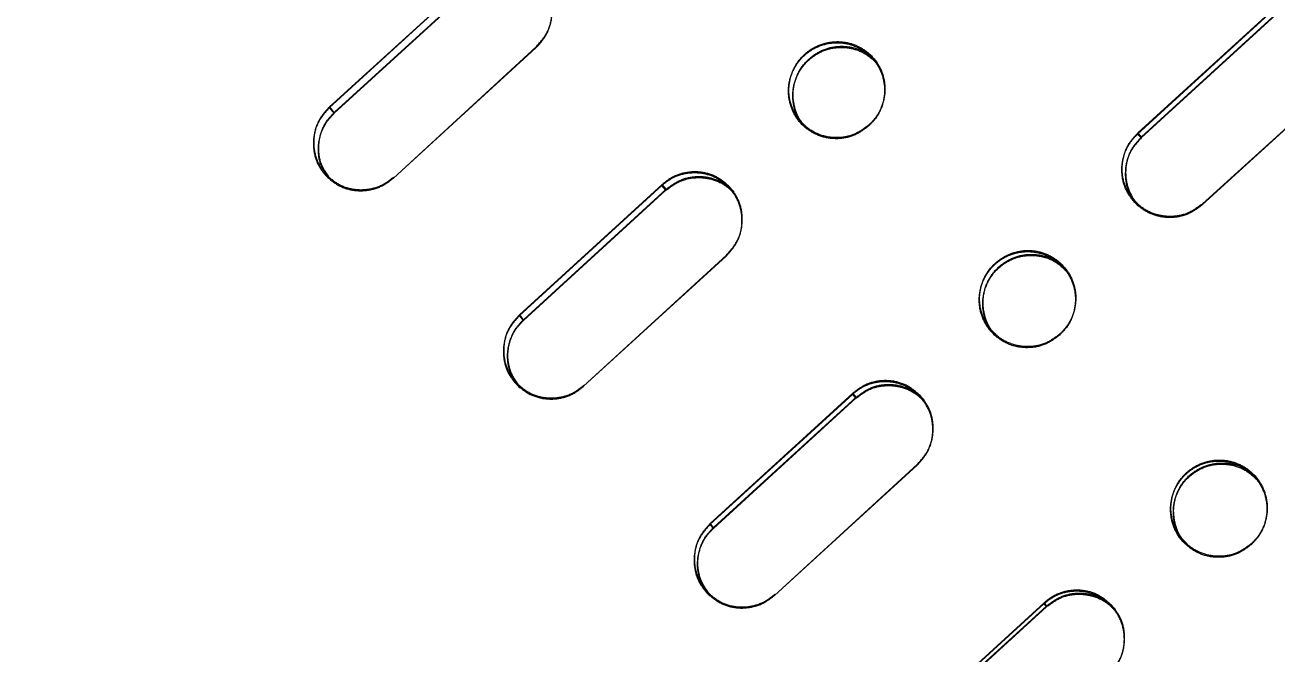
# Model space of a CAD drawing. Header units: millimetres. Extents: x -71377 to 516042, y -145869 to 441446.
# Drawn here: x 209393.3 to 209523, y 209758.6 to 209823.7 of the extents above; entities that cross this region are included whole.
import ezdxf

# ---------------------------------------------------------------- set-up
doc = ezdxf.new("R2010")
doc.units = ezdxf.units.MM
doc.header["$LTSCALE"] = 1000
doc.linetypes.add('_점선_M_', pattern=[3, 1.5, -1.5])
doc.linetypes.add('IMPORT-DASHEDX2 _4_', pattern=[152.4, 101.6, -50.8])
for name, color, linetype, lineweight in [('05', 5, 'IMPORT-DASHEDX2 _4_', 5), ('A-text-1', 3, 'Continuous', 5), ('AA_dash_M_', 7, '_점선_M_', 5), ('조경라인_dwg', 8, 'Continuous', 5)]:
    doc.layers.add(name, color=color, linetype=linetype, lineweight=lineweight)
doc.styles.add('나눔고딕_3', font='NanumGothic.ttf', dxfattribs={"height": 1400})

# ---------------------------------------------------------------- blocks, each defined once
blk = doc.blocks.new('조경라인_dwg-6847807-지반층 배치도')
at = {"layer": '05', "flags": 128}
for points in [[(209425.39, 209814.69), (209440.16, 209828.18), (209439.64, 209828.75), (209424.87, 209815.26), (209425.36, 209814.58), (209440.13, 209828.07), (209439.61, 209828.63), (209424.84, 209815.15), (209425.36, 209814.58)], [(209523.74, 209825.63), (209508.97, 209812.14), (209508.61, 209812.54), (209523.37, 209826.02), (209523.7, 209825.52), (209508.94, 209812.03), (209508.57, 209812.43), (209523.34, 209825.91), (209523.7, 209825.52)], [(209446.28, 209821.47), (209431.48, 209807.87), (209446.25, 209821.36)], [(209515.3, 209805.21), (209530.04, 209818.58), (209515.27, 209805.09)], [(209444.99, 209793.23), (209459.75, 209806.72), (209459.31, 209807.2), (209444.55, 209793.71), (209444.95, 209793.12), (209459.72, 209806.61), (209459.28, 209807.09), (209444.51, 209793.6), (209444.95, 209793.12)], [(209465.99, 209799.89), (209451.19, 209786.3), (209465.95, 209799.78)], [(209464.66, 209771.69), (209479.43, 209785.17), (209479.07, 209785.57), (209464.3, 209772.08), (209464.63, 209771.57), (209479.4, 209785.06), (209479.03, 209785.46), (209464.27, 209771.97), (209464.63, 209771.57)], [(209485.76, 209778.23), (209470.96, 209764.64), (209485.73, 209778.12)], [(209484.39, 209750.07), (209499.16, 209763.56), (209498.88, 209763.86), (209484.11, 209750.38), (209484.36, 209749.96), (209499.13, 209763.44), (209498.85, 209763.75), (209484.08, 209750.27), (209484.36, 209749.96)]]:
    blk.add_lwpolyline(points, dxfattribs=at)
at = {"layer": '05'}
for points, knots in [([(209446.25, 209821.36), (209446.63, 209821.78), (209447.39, 209822.62), (209447.92, 209824.25), (209447.91, 209825.94), (209447.42, 209827.37), (209446.85, 209828.08), (209446.62, 209828.37)], [0, 0, 0, 0, 0.214691, 0.429387, 0.644078, 0.858773, 1, 1, 1, 1]), ([(209446.28, 209821.47), (209446.66, 209821.89), (209447.42, 209822.73), (209447.95, 209824.37), (209447.94, 209826.05), (209447.45, 209827.48), (209446.88, 209828.2), (209446.65, 209828.48)], [0, 0, 0, 0, 0.214691, 0.429387, 0.644078, 0.858773, 1, 1, 1, 1]), ([(209474.18, 209813.11), (209474.04, 209813.24), (209473.49, 209813.75), (209472.97, 209815), (209472.76, 209816.66), (209473.15, 209818.33), (209474.05, 209819.78), (209475.39, 209820.85), (209477, 209821.43), (209478.69, 209821.43), (209480.3, 209820.91), (209481.12, 209820.17), (209481.51, 209819.8)], [0, 0, 0, 0, 0.036868, 0.144259, 0.251651, 0.359043, 0.466435, 0.573828, 0.68122, 0.788611, 0.896004, 1, 1, 1, 1]), ([(209474.21, 209813.22), (209474.07, 209813.35), (209473.52, 209813.86), (209473, 209815.11), (209472.79, 209816.78), (209473.18, 209818.44), (209474.08, 209819.89), (209475.42, 209820.96), (209477.03, 209821.54), (209478.72, 209821.55), (209480.34, 209821.02), (209481.15, 209820.28), (209481.55, 209819.92)], [0, 0, 0, 0, 0.036868, 0.144259, 0.251651, 0.359043, 0.466435, 0.573828, 0.68122, 0.788611, 0.896004, 1, 1, 1, 1]), ([(209474.05, 209820.57), (209474.34, 209820.83), (209475.11, 209821.39), (209476.55, 209821.91), (209478.26, 209821.92), (209479.86, 209821.37), (209481.19, 209820.32), (209482.08, 209818.88), (209482.45, 209817.22), (209482.25, 209815.54), (209481.6, 209814.18), (209480.97, 209813.52), (209480.72, 209813.27)], [0.5, 0.5, 0.5, 0.5, 0.5368857, 0.590574, 0.6442621, 0.6979511, 0.7516398, 0.805328, 0.8590165, 0.9127046, 0.966394, 1, 1, 1, 1]), ([(209474.09, 209820.69), (209474.37, 209820.95), (209475.14, 209821.51), (209476.59, 209822.02), (209478.29, 209822.03), (209479.89, 209821.48), (209481.22, 209820.43), (209482.12, 209818.99), (209482.49, 209817.33), (209482.28, 209815.65), (209481.63, 209814.29), (209481, 209813.63), (209480.76, 209813.38)], [0.5, 0.5, 0.5, 0.5, 0.5368857, 0.590574, 0.6442621, 0.6979511, 0.7516398, 0.805328, 0.8590165, 0.9127046, 0.966394, 1, 1, 1, 1]), ([(209480.72, 209813.27), (209480.27, 209812.93), (209479.37, 209812.25), (209477.69, 209811.87), (209476, 209812.03), (209474.46, 209812.75), (209473.26, 209813.94), (209472.52, 209815.46), (209472.32, 209817.15), (209472.7, 209818.81), (209473.4, 209819.93), (209473.92, 209820.46), (209474.05, 209820.57)], [0, 0, 0, 0, 0.0536882, 0.1073771, 0.1610654, 0.2147544, 0.2684431, 0.3221314, 0.3758196, 0.4295084, 0.4831969, 0.5, 0.5, 0.5, 0.5]), ([(209480.76, 209813.38), (209480.3, 209813.04), (209479.4, 209812.36), (209477.72, 209811.98), (209476.03, 209812.14), (209474.49, 209812.86), (209473.29, 209814.05), (209472.55, 209815.57), (209472.36, 209817.26), (209472.74, 209818.92), (209473.44, 209820.04), (209473.96, 209820.57), (209474.09, 209820.69)], [0, 0, 0, 0, 0.0536882, 0.1073771, 0.1610654, 0.2147544, 0.2684431, 0.3221314, 0.3758196, 0.4295084, 0.4831969, 0.5, 0.5, 0.5, 0.5]), ([(209424.84, 209815.15), (209424.46, 209814.73), (209423.7, 209813.89), (209423.17, 209812.25), (209423.18, 209810.57), (209423.67, 209809.14), (209424.24, 209808.42), (209424.47, 209808.14)], [0, 0, 0, 0, 0.214695, 0.429387, 0.644078, 0.858773, 1, 1, 1, 1]), ([(209424.87, 209815.26), (209424.49, 209814.84), (209423.74, 209814), (209423.2, 209812.37), (209423.21, 209810.68), (209423.7, 209809.25), (209424.27, 209808.54), (209424.5, 209808.25)], [0, 0, 0, 0, 0.214695, 0.429387, 0.644078, 0.858773, 1, 1, 1, 1]), ([(209424.78, 209807.9), (209424.53, 209808.24), (209423.95, 209809.04), (209423.63, 209810.58), (209423.82, 209812.26), (209424.46, 209813.64), (209425.1, 209814.31), (209425.36, 209814.58)], [0, 0, 0, 0, 0.172816, 0.398956, 0.625098, 0.851241, 1, 1, 1, 1]), ([(209424.81, 209808.01), (209424.56, 209808.36), (209423.98, 209809.15), (209423.67, 209810.7), (209423.85, 209812.37), (209424.49, 209813.76), (209425.13, 209814.43), (209425.39, 209814.69)], [0, 0, 0, 0, 0.172816, 0.398956, 0.625098, 0.851241, 1, 1, 1, 1]), ([(209508.23, 209805.39), (209507.89, 209805.84), (209507.22, 209806.74), (209506.86, 209808.42), (209507.04, 209810.1), (209507.67, 209811.49), (209508.32, 209812.16), (209508.57, 209812.43)], [0, 0, 0, 0, 0.214692, 0.429385, 0.644078, 0.858772, 1, 1, 1, 1]), ([(209508.26, 209805.5), (209507.92, 209805.95), (209507.25, 209806.85), (209506.89, 209808.53), (209507.07, 209810.21), (209507.7, 209811.6), (209508.35, 209812.27), (209508.61, 209812.54)], [0, 0, 0, 0, 0.214692, 0.429385, 0.644078, 0.858772, 1, 1, 1, 1]), ([(209508.94, 209812.03), (209508.56, 209811.61), (209507.8, 209810.77), (209507.27, 209809.13), (209507.28, 209807.44), (209507.78, 209806), (209508.36, 209805.28), (209508.59, 209804.99)], [0, 0, 0, 0, 0.214695, 0.429386, 0.644081, 0.858773, 1, 1, 1, 1]), ([(209508.97, 209812.14), (209508.59, 209811.72), (209507.83, 209810.88), (209507.3, 209809.24), (209507.32, 209807.55), (209507.82, 209806.11), (209508.39, 209805.39), (209508.62, 209805.11)], [0, 0, 0, 0, 0.214695, 0.429386, 0.644081, 0.858773, 1, 1, 1, 1]), ([(209424.47, 209808.14), (209424.88, 209807.77), (209425.71, 209807.03), (209427.34, 209806.52), (209429.03, 209806.55), (209430.47, 209807.06), (209431.2, 209807.64), (209431.48, 209807.87)], [0, 0, 0, 0, 0.214693, 0.429385, 0.644078, 0.858772, 1, 1, 1, 1]), ([(209424.5, 209808.25), (209424.91, 209807.88), (209425.74, 209807.14), (209427.38, 209806.63), (209429.06, 209806.66), (209430.5, 209807.17), (209431.23, 209807.75), (209431.52, 209807.98)], [0, 0, 0, 0, 0.214693, 0.429385, 0.644078, 0.858772, 1, 1, 1, 1]), ([(209466.31, 209806.81), (209465.89, 209807.18), (209465.06, 209807.93), (209463.43, 209808.44), (209461.74, 209808.41), (209460.3, 209807.9), (209459.57, 209807.32), (209459.28, 209807.09)], [0, 0, 0, 0, 0.214692, 0.429384, 0.644077, 0.858772, 1, 1, 1, 1]), ([(209466.34, 209806.92), (209465.93, 209807.29), (209465.09, 209808.04), (209463.46, 209808.55), (209461.77, 209808.52), (209460.33, 209808.01), (209459.6, 209807.43), (209459.31, 209807.2)], [0, 0, 0, 0, 0.214692, 0.429384, 0.644077, 0.858772, 1, 1, 1, 1]), ([(209459.72, 209806.61), (209460.18, 209806.94), (209461.08, 209807.62), (209462.76, 209808), (209464.44, 209807.84), (209465.82, 209807.22), (209466.49, 209806.58), (209466.75, 209806.32)], [0, 0, 0, 0, 0.214692, 0.429386, 0.644078, 0.858773, 1, 1, 1, 1]), ([(209459.75, 209806.72), (209460.21, 209807.06), (209461.11, 209807.73), (209462.79, 209808.11), (209464.47, 209807.95), (209465.85, 209807.33), (209466.52, 209806.69), (209466.78, 209806.44)], [0, 0, 0, 0, 0.214692, 0.429386, 0.644078, 0.858773, 1, 1, 1, 1]), ([(209465.95, 209799.78), (209466.33, 209800.2), (209467.09, 209801.04), (209467.62, 209802.68), (209467.61, 209804.37), (209467.11, 209805.8), (209466.54, 209806.52), (209466.31, 209806.81)], [0, 0, 0, 0, 0.214691, 0.429386, 0.644078, 0.858772, 1, 1, 1, 1]), ([(209465.99, 209799.89), (209466.36, 209800.31), (209467.12, 209801.15), (209467.65, 209802.79), (209467.64, 209804.48), (209467.14, 209805.91), (209466.57, 209806.63), (209466.34, 209806.92)], [0, 0, 0, 0, 0.214691, 0.429386, 0.644078, 0.858772, 1, 1, 1, 1]), ([(209515.27, 209805.09), (209514.82, 209804.76), (209513.91, 209804.08), (209512.23, 209803.7), (209510.54, 209803.87), (209509.16, 209804.5), (209508.49, 209805.14), (209508.23, 209805.39)], [0, 0, 0, 0, 0.214695, 0.429386, 0.64408, 0.858774, 1, 1, 1, 1]), ([(209515.3, 209805.21), (209514.85, 209804.87), (209513.94, 209804.19), (209512.26, 209803.81), (209510.57, 209803.98), (209509.19, 209804.61), (209508.52, 209805.25), (209508.26, 209805.5)], [0, 0, 0, 0, 0.214695, 0.429386, 0.64408, 0.858774, 1, 1, 1, 1]), ([(209493.81, 209798.94), (209494.09, 209799.2), (209494.86, 209799.76), (209496.31, 209800.27), (209498.01, 209800.28), (209499.62, 209799.73), (209500.95, 209798.67), (209501.85, 209797.23), (209502.22, 209795.57), (209502.02, 209793.88), (209501.38, 209792.52), (209500.74, 209791.86), (209500.5, 209791.61)], [0.5, 0.5, 0.5, 0.5, 0.5368857, 0.5905739, 0.6442622, 0.6979512, 0.7516397, 0.8053281, 0.8590166, 0.9127045, 0.966394, 1, 1, 1, 1]), ([(209493.84, 209799.05), (209494.12, 209799.31), (209494.9, 209799.87), (209496.34, 209800.39), (209498.04, 209800.4), (209499.65, 209799.84), (209500.98, 209798.78), (209501.88, 209797.34), (209502.26, 209795.68), (209502.05, 209793.99), (209501.41, 209792.63), (209500.77, 209791.97), (209500.53, 209791.72)], [0.5, 0.5, 0.5, 0.5, 0.5368857, 0.5905739, 0.6442622, 0.6979512, 0.7516397, 0.8053281, 0.8590166, 0.9127045, 0.966394, 1, 1, 1, 1]), ([(209500.5, 209791.61), (209500.05, 209791.27), (209499.14, 209790.59), (209497.46, 209790.22), (209495.77, 209790.38), (209494.23, 209791.1), (209493.02, 209792.3), (209492.27, 209793.82), (209492.08, 209795.51), (209492.46, 209797.18), (209493.16, 209798.3), (209493.68, 209798.82), (209493.81, 209798.94)], [0, 0, 0, 0, 0.0536882, 0.1073772, 0.1610656, 0.2147547, 0.2684431, 0.3221316, 0.3758198, 0.4295084, 0.4831969, 0.5, 0.5, 0.5, 0.5]), ([(209500.53, 209791.72), (209500.08, 209791.38), (209499.17, 209790.7), (209497.49, 209790.33), (209495.8, 209790.49), (209494.26, 209791.22), (209493.05, 209792.41), (209492.31, 209793.94), (209492.11, 209795.63), (209492.49, 209797.29), (209493.19, 209798.41), (209493.71, 209798.94), (209493.84, 209799.05)], [0, 0, 0, 0, 0.0536882, 0.1073772, 0.1610656, 0.2147547, 0.2684431, 0.3221316, 0.3758198, 0.4295084, 0.4831969, 0.5, 0.5, 0.5, 0.5]), ([(209493.86, 209791.55), (209493.72, 209791.68), (209493.17, 209792.19), (209492.65, 209793.44), (209492.44, 209795.11), (209492.82, 209796.78), (209493.72, 209798.23), (209495.06, 209799.31), (209496.67, 209799.88), (209498.37, 209799.88), (209499.98, 209799.36), (209500.8, 209798.61), (209501.2, 209798.24)], [0, 0, 0, 0, 0.036868, 0.144259, 0.251651, 0.359043, 0.466436, 0.573828, 0.68122, 0.788611, 0.896004, 1, 1, 1, 1]), ([(209493.9, 209791.67), (209493.75, 209791.8), (209493.2, 209792.3), (209492.68, 209793.56), (209492.47, 209795.23), (209492.85, 209796.9), (209493.76, 209798.35), (209495.09, 209799.42), (209496.7, 209799.99), (209498.4, 209799.99), (209500.02, 209799.47), (209500.83, 209798.72), (209501.23, 209798.36)], [0, 0, 0, 0, 0.036868, 0.144259, 0.251651, 0.359043, 0.466436, 0.573828, 0.68122, 0.788611, 0.896004, 1, 1, 1, 1]), ([(209444.51, 209793.6), (209444.14, 209793.18), (209443.38, 209792.34), (209442.85, 209790.7), (209442.86, 209789.01), (209443.35, 209787.58), (209443.93, 209786.86), (209444.16, 209786.58)], [0, 0, 0, 0, 0.214695, 0.429386, 0.644078, 0.858773, 1, 1, 1, 1]), ([(209444.55, 209793.71), (209444.17, 209793.29), (209443.41, 209792.46), (209442.88, 209790.82), (209442.89, 209789.13), (209443.38, 209787.7), (209443.96, 209786.98), (209444.19, 209786.69)], [0, 0, 0, 0, 0.214695, 0.429386, 0.644078, 0.858773, 1, 1, 1, 1]), ([(209444.6, 209786.1), (209444.26, 209786.54), (209443.59, 209787.44), (209443.23, 209789.12), (209443.41, 209790.8), (209444.05, 209792.18), (209444.7, 209792.85), (209444.95, 209793.12)], [0, 0, 0, 0, 0.214693, 0.429384, 0.644077, 0.858772, 1, 1, 1, 1]), ([(209444.63, 209786.21), (209444.29, 209786.66), (209443.63, 209787.55), (209443.26, 209789.23), (209443.45, 209790.91), (209444.08, 209792.29), (209444.73, 209792.97), (209444.99, 209793.23)], [0, 0, 0, 0, 0.214693, 0.429384, 0.644077, 0.858772, 1, 1, 1, 1]), ([(209444.16, 209786.58), (209444.57, 209786.2), (209445.4, 209785.46), (209447.04, 209784.94), (209448.73, 209784.97), (209450.17, 209785.48), (209450.9, 209786.06), (209451.19, 209786.3)], [0, 0, 0, 0, 0.214693, 0.429385, 0.644078, 0.858772, 1, 1, 1, 1]), ([(209444.19, 209786.69), (209444.6, 209786.32), (209445.43, 209785.57), (209447.07, 209785.06), (209448.76, 209785.08), (209450.2, 209785.59), (209450.93, 209786.18), (209451.22, 209786.41)], [0, 0, 0, 0, 0.214693, 0.429385, 0.644078, 0.858772, 1, 1, 1, 1]), ([(209486.07, 209785.16), (209485.66, 209785.54), (209484.82, 209786.29), (209483.18, 209786.8), (209481.49, 209786.78), (209480.05, 209786.27), (209479.32, 209785.69), (209479.03, 209785.46)], [0, 0, 0, 0, 0.214691, 0.429385, 0.644077, 0.858772, 1, 1, 1, 1]), ([(209486.11, 209785.27), (209485.69, 209785.65), (209484.85, 209786.4), (209483.21, 209786.92), (209481.52, 209786.89), (209480.08, 209786.38), (209479.35, 209785.8), (209479.07, 209785.57)], [0, 0, 0, 0, 0.214691, 0.429385, 0.644077, 0.858772, 1, 1, 1, 1]), ([(209479.4, 209785.06), (209479.85, 209785.4), (209480.75, 209786.08), (209482.44, 209786.45), (209484.12, 209786.29), (209485.5, 209785.66), (209486.17, 209785.02), (209486.43, 209784.77)], [0, 0, 0, 0, 0.214691, 0.429386, 0.644079, 0.858773, 1, 1, 1, 1]), ([(209479.43, 209785.17), (209479.88, 209785.51), (209480.78, 209786.19), (209482.47, 209786.57), (209484.15, 209786.4), (209485.53, 209785.77), (209486.2, 209785.13), (209486.47, 209784.88)], [0, 0, 0, 0, 0.214691, 0.429386, 0.644079, 0.858773, 1, 1, 1, 1]), ([(209485.73, 209778.12), (209486.11, 209778.54), (209486.86, 209779.38), (209487.39, 209781.02), (209487.38, 209782.72), (209486.88, 209784.15), (209486.3, 209784.87), (209486.07, 209785.16)], [0, 0, 0, 0, 0.214692, 0.429386, 0.644079, 0.858774, 1, 1, 1, 1]), ([(209485.76, 209778.23), (209486.14, 209778.65), (209486.9, 209779.49), (209487.42, 209781.14), (209487.41, 209782.83), (209486.91, 209784.26), (209486.33, 209784.99), (209486.11, 209785.27)], [0, 0, 0, 0, 0.214692, 0.429386, 0.644079, 0.858774, 1, 1, 1, 1]), ([(209513.61, 209769.93), (209513.47, 209770.06), (209512.91, 209770.56), (209512.39, 209771.82), (209512.18, 209773.5), (209512.56, 209775.17), (209513.46, 209776.62), (209514.8, 209777.69), (209516.41, 209778.26), (209518.11, 209778.26), (209519.73, 209777.73), (209520.54, 209776.99), (209520.95, 209776.62)], [0, 0, 0, 0, 0.036868, 0.144259, 0.251651, 0.359044, 0.466435, 0.573828, 0.68122, 0.788611, 0.896004, 1, 1, 1, 1]), ([(209513.64, 209770.04), (209513.5, 209770.17), (209512.95, 209770.68), (209512.43, 209771.93), (209512.21, 209773.61), (209512.59, 209775.28), (209513.49, 209776.73), (209514.83, 209777.8), (209516.44, 209778.37), (209518.14, 209778.37), (209519.76, 209777.85), (209520.58, 209777.1), (209520.98, 209776.73)], [0, 0, 0, 0, 0.036868, 0.144259, 0.251651, 0.359044, 0.466435, 0.573828, 0.68122, 0.788611, 0.896004, 1, 1, 1, 1]), ([(209513.62, 209777.24), (209513.91, 209777.5), (209514.68, 209778.06), (209516.12, 209778.57), (209517.83, 209778.58), (209519.44, 209778.02), (209520.78, 209776.96), (209521.68, 209775.51), (209522.06, 209773.85), (209521.85, 209772.16), (209521.21, 209770.79), (209520.58, 209770.14), (209520.33, 209769.89)], [0.5, 0.5, 0.5, 0.5, 0.5368856, 0.5905739, 0.6442619, 0.697951, 0.75164, 0.8053281, 0.8590164, 0.9127045, 0.9663941, 1, 1, 1, 1]), ([(209513.65, 209777.35), (209513.94, 209777.61), (209514.71, 209778.17), (209516.16, 209778.68), (209517.86, 209778.69), (209519.47, 209778.13), (209520.81, 209777.07), (209521.71, 209775.63), (209522.09, 209773.96), (209521.89, 209772.27), (209521.24, 209770.91), (209520.61, 209770.25), (209520.37, 209770)], [0.5, 0.5, 0.5, 0.5, 0.5368856, 0.5905739, 0.6442619, 0.697951, 0.75164, 0.8053281, 0.8590164, 0.9127045, 0.9663941, 1, 1, 1, 1]), ([(209520.33, 209769.89), (209519.88, 209769.55), (209518.98, 209768.87), (209517.29, 209768.5), (209515.6, 209768.66), (209514.06, 209769.39), (209512.84, 209770.58), (209512.09, 209772.12), (209511.9, 209773.81), (209512.27, 209775.48), (209512.97, 209776.59), (209513.49, 209777.12), (209513.62, 209777.24)], [0, 0, 0, 0, 0.0536881, 0.1073771, 0.1610654, 0.2147545, 0.268443, 0.3221312, 0.3758196, 0.4295083, 0.4831968, 0.5, 0.5, 0.5, 0.5]), ([(209520.37, 209770), (209519.91, 209769.66), (209519.01, 209768.98), (209517.32, 209768.61), (209515.63, 209768.77), (209514.09, 209769.5), (209512.87, 209770.7), (209512.13, 209772.23), (209511.93, 209773.92), (209512.31, 209775.59), (209513, 209776.71), (209513.52, 209777.23), (209513.65, 209777.35)], [0, 0, 0, 0, 0.0536881, 0.1073771, 0.1610654, 0.2147545, 0.268443, 0.3221312, 0.3758196, 0.4295083, 0.4831968, 0.5, 0.5, 0.5, 0.5]), ([(209464.27, 209771.97), (209463.89, 209771.55), (209463.13, 209770.71), (209462.6, 209769.07), (209462.62, 209767.38), (209463.11, 209765.94), (209463.69, 209765.22), (209463.92, 209764.93)], [0, 0, 0, 0, 0.214695, 0.429386, 0.644077, 0.858773, 1, 1, 1, 1]), ([(209464.3, 209772.08), (209463.92, 209771.66), (209463.16, 209770.82), (209462.63, 209769.18), (209462.65, 209767.49), (209463.15, 209766.05), (209463.72, 209765.33), (209463.95, 209765.05)], [0, 0, 0, 0, 0.214695, 0.429386, 0.644077, 0.858773, 1, 1, 1, 1]), ([(209464.28, 209764.54), (209463.95, 209764.99), (209463.27, 209765.89), (209462.91, 209767.57), (209463.09, 209769.25), (209463.73, 209770.64), (209464.37, 209771.31), (209464.63, 209771.57)], [0, 0, 0, 0, 0.214692, 0.429384, 0.644077, 0.858772, 1, 1, 1, 1]), ([(209464.31, 209764.65), (209463.98, 209765.1), (209463.31, 209766), (209462.94, 209767.68), (209463.12, 209769.36), (209463.76, 209770.75), (209464.4, 209771.42), (209464.66, 209771.69)], [0, 0, 0, 0, 0.214692, 0.429384, 0.644077, 0.858772, 1, 1, 1, 1]), ([(209463.95, 209765.05), (209464.37, 209764.67), (209465.2, 209763.92), (209466.84, 209763.4), (209468.54, 209763.43), (209469.98, 209763.94), (209470.7, 209764.52), (209470.99, 209764.75)], [0, 0, 0, 0, 0.214691, 0.429384, 0.644077, 0.858772, 1, 1, 1, 1]), ([(209505.9, 209763.45), (209505.48, 209763.82), (209504.64, 209764.58), (209503, 209765.1), (209501.31, 209765.07), (209499.87, 209764.56), (209499.14, 209763.98), (209498.85, 209763.75)], [0, 0, 0, 0, 0.214692, 0.429384, 0.644077, 0.858772, 1, 1, 1, 1]), ([(209505.93, 209763.56), (209505.51, 209763.94), (209504.68, 209764.69), (209503.03, 209765.21), (209501.34, 209765.18), (209499.9, 209764.68), (209499.17, 209764.1), (209498.88, 209763.86)], [0, 0, 0, 0, 0.214692, 0.429384, 0.644077, 0.858772, 1, 1, 1, 1]), ([(209463.92, 209764.93), (209464.34, 209764.56), (209465.17, 209763.81), (209466.81, 209763.29), (209468.5, 209763.32), (209469.94, 209763.83), (209470.67, 209764.41), (209470.96, 209764.64)], [0, 0, 0, 0, 0.214691, 0.429384, 0.644077, 0.858772, 1, 1, 1, 1]), ([(209499.13, 209763.44), (209499.59, 209763.78), (209500.49, 209764.46), (209502.17, 209764.84), (209503.86, 209764.67), (209505.25, 209764.04), (209505.92, 209763.39), (209506.18, 209763.14)], [0, 0, 0, 0, 0.214692, 0.429386, 0.644078, 0.858774, 1, 1, 1, 1]), ([(209499.16, 209763.56), (209499.62, 209763.89), (209500.52, 209764.57), (209502.21, 209764.95), (209503.89, 209764.78), (209505.28, 209764.15), (209505.95, 209763.51), (209506.21, 209763.25)], [0, 0, 0, 0, 0.214692, 0.429386, 0.644078, 0.858774, 1, 1, 1, 1]), ([(209505.56, 209756.4), (209505.94, 209756.82), (209506.7, 209757.66), (209507.23, 209759.3), (209507.21, 209761), (209506.71, 209762.44), (209506.13, 209763.16), (209505.9, 209763.45)], [0, 0, 0, 0, 0.214691, 0.429386, 0.644078, 0.858773, 1, 1, 1, 1]), ([(209505.6, 209756.51), (209505.97, 209756.93), (209506.73, 209757.77), (209507.26, 209759.42), (209507.24, 209761.11), (209506.74, 209762.55), (209506.16, 209763.27), (209505.93, 209763.56)], [0, 0, 0, 0, 0.214691, 0.429386, 0.644078, 0.858773, 1, 1, 1, 1])]:
    blk.add_open_spline(points, degree=3, knots=knots, dxfattribs=at)

msp = doc.modelspace()

# ---------------------------------------------------------------- linework, layer by layer
at = {"layer": 'AA_dash_M_'}
msp.add_line((241648.52, 239769.05), (100450.39, 108634.09), dxfattribs=at)

# ---------------------------------------------------------------- block references
at = {"layer": '조경라인_dwg', "rotation": 8.537736462515947e-07}
msp.add_blockref('조경라인_dwg-6847807-지반층 배치도', (0, 0), dxfattribs=at)

# ---------------------------------------------------------------- texts
at = {"layer": 'A-text-1', "char_height": 1400, "attachment_point": 1, "rotation": 313, "line_spacing_factor": 1.2, "style": '나눔고딕_3'}
for s, insert, width in [('\\pxt9.07143,18.14286,27.21429,36.28571,45.35714,54.42857,63.5,72.57143,81.64286,90.71429,99.78571,108.85714,117.92857,127,136.07143,145.14286,154.21429,163.28571,172.35714,181.42857,190.5,199.57143,208.64286,217.71429,226.78571,235.85714,244.92857,254,263.07143,272.14286,281.21429,290.28571;{관리사무소(B1F)}', (208777.65, 213987.49), 16901.643), ('\\pxt9.07143,18.14286,27.21429,36.28571,45.35714,54.42857,63.5,72.57143,81.64286,90.71429,99.78571,108.85714,117.92857,127,136.07143,145.14286,154.21429,163.28571,172.35714,181.42857,190.5,199.57143,208.64286,217.71429,226.78571,235.85714,244.92857,254,263.07143,272.14286,281.21429,290.28571;{근로자휴게실(B1F)}', (207122.02, 212331.85), 19076.981), ('\\pxt9.07143,18.14286,27.21429,36.28571,45.35714,54.42857,63.5,72.57143,81.64286,90.71429,99.78571,108.85714,117.92857,127,136.07143,145.14286,154.21429,163.28571,172.35714,181.42857,190.5,199.57143,208.64286,217.71429,226.78571,235.85714,244.92857,254,263.07143,272.14286,281.21429,290.28571;{피트니스센터(B1F)}', (205383.54, 210593.38), 19076.981)]:
    msp.add_mtext(s, dxfattribs=dict(at, insert=insert, width=width))

doc.saveas('drawing.dxf')
